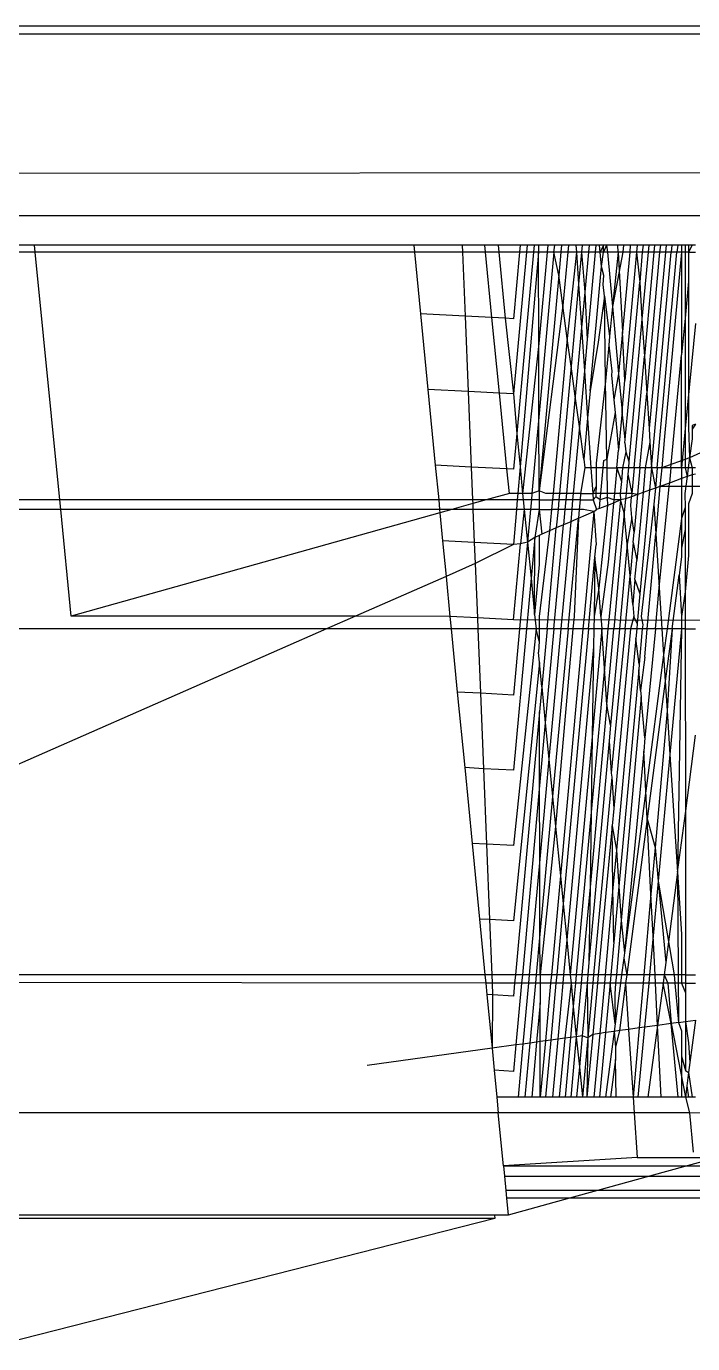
# Model space of a CAD drawing. Extents: x -24961 to 905641, y -154323 to 635957.
# Drawn here: x 437965.69 to 437971.23, y -143409.95 to -143398.98 of the extents above; entities that cross this region are included whole.
import ezdxf

# ---------------------------------------------------------------- set-up
doc = ezdxf.new("R2010")
doc.units = 0
doc.header["$LTSCALE"] = 1000
doc.header["$MEASUREMENT"] = 0

msp = doc.modelspace()

# ---------------------------------------------------------------- linework, layer by layer
for p, q in [((437976.377, -143399.048), (437951.843, -143399.048)), ((437979.532, -143398.983), (437951.942, -143398.983)), ((437976.437, -143400.2), (437950.098, -143400.217)), ((437976.464, -143400.561), (437949.464, -143400.561)), ((437965.758, -143400.804), (437965.393, -143400.804)), ((437965.763, -143400.862), (437965.758, -143400.804)), ((437968.914, -143400.804), (437965.758, -143400.804)), ((437969.316, -143400.804), (437968.914, -143400.804)), ((437968.914, -143400.804), (437968.919, -143400.862)), ((437969.316, -143400.804), (437969.319, -143400.862)), ((437969.503, -143400.804), (437969.316, -143400.804)), ((437969.509, -143400.862), (437969.503, -143400.804)), ((437969.614, -143400.804), (437969.503, -143400.804)), ((437969.614, -143400.804), (437969.62, -143400.862)), ((437969.798, -143400.804), (437969.614, -143400.804)), ((437969.798, -143400.804), (437969.793, -143400.862)), ((437969.856, -143400.804), (437969.798, -143400.804)), ((437969.856, -143400.804), (437969.85, -143400.862)), ((437969.913, -143400.804), (437969.856, -143400.804)), ((437969.913, -143400.804), (437969.908, -143400.862)), ((437969.951, -143400.804), (437969.913, -143400.804)), ((437969.951, -143400.804), (437969.951, -143400.862)), ((437970.027, -143400.804), (437969.951, -143400.804)), ((437970.027, -143400.804), (437970.022, -143400.862)), ((437970.085, -143400.804), (437970.027, -143400.804)), ((437970.079, -143400.862), (437970.085, -143400.804)), ((437970.142, -143400.804), (437970.085, -143400.804)), ((437970.142, -143400.804), (437970.137, -143400.862)), ((437970.199, -143400.804), (437970.142, -143400.804)), ((437970.199, -143400.804), (437970.194, -143400.862)), ((437970.262, -143400.804), (437970.199, -143400.804)), ((437970.262, -143400.804), (437970.266, -143400.862)), ((437970.314, -143400.804), (437970.262, -143400.804)), ((437970.314, -143400.804), (437970.308, -143400.862)), ((437970.371, -143400.804), (437970.314, -143400.804)), ((437970.371, -143400.804), (437970.366, -143400.862)), ((437970.428, -143400.804), (437970.371, -143400.804)), ((437970.428, -143400.804), (437970.423, -143400.862)), ((437970.458, -143400.804), (437970.428, -143400.804)), ((437970.464, -143400.862), (437970.458, -143400.804)), ((437970.491, -143400.804), (437970.458, -143400.804)), ((437970.491, -143400.804), (437970.464, -143400.862)), ((437970.492, -143400.862), (437970.491, -143400.804)), ((437970.517, -143400.804), (437970.491, -143400.804)), ((437970.517, -143400.804), (437970.492, -143400.862)), ((437970.517, -143400.804), (437970.523, -143400.862)), ((437970.611, -143400.804), (437970.517, -143400.804)), ((437970.614, -143400.862), (437970.611, -143400.804)), ((437970.657, -143400.804), (437970.611, -143400.804)), ((437970.657, -143400.804), (437970.652, -143400.862)), ((437970.714, -143400.804), (437970.657, -143400.804)), ((437970.714, -143400.804), (437970.709, -143400.862)), ((437970.772, -143400.804), (437970.714, -143400.804)), ((437970.772, -143400.804), (437970.766, -143400.862)), ((437970.82, -143400.804), (437970.772, -143400.804)), ((437970.82, -143400.804), (437970.814, -143400.862)), ((437970.868, -143400.804), (437970.82, -143400.804)), ((437970.868, -143400.804), (437970.862, -143400.862)), ((437970.916, -143400.804), (437970.868, -143400.804)), ((437970.916, -143400.804), (437970.91, -143400.862)), ((437970.964, -143400.804), (437970.916, -143400.804)), ((437970.964, -143400.804), (437970.958, -143400.862)), ((437971.012, -143400.804), (437970.964, -143400.804)), ((437971.012, -143400.804), (437971.006, -143400.862)), ((437971.06, -143400.804), (437971.012, -143400.804)), ((437971.06, -143400.804), (437971.054, -143400.862)), ((437971.108, -143400.804), (437971.06, -143400.804)), ((437971.108, -143400.804), (437971.102, -143400.862)), ((437971.141, -143400.804), (437971.108, -143400.804)), ((437971.141, -143400.804), (437971.141, -143400.862)), ((437971.17, -143400.804), (437971.141, -143400.804)), ((437971.17, -143400.804), (437971.17, -143400.862)), ((437971.228, -143400.804), (437971.17, -143400.804)), ((437971.228, -143400.804), (437971.199, -143400.862)), ((437971.199, -143400.804), (437971.199, -143400.862)), ((437971.257, -143400.804), (437971.228, -143400.804)), ((437965.763, -143400.862), (437965.397, -143400.862)), ((437965.968, -143402.924), (437965.763, -143400.862)), ((437968.919, -143400.862), (437965.763, -143400.862)), ((437969.319, -143400.862), (437968.919, -143400.862)), ((437968.919, -143400.862), (437968.969, -143401.375)), ((437969.509, -143400.862), (437969.319, -143400.862)), ((437969.319, -143400.862), (437969.34, -143401.395)), ((437969.563, -143401.407), (437969.509, -143400.862)), ((437969.62, -143400.862), (437969.509, -143400.862)), ((437969.62, -143400.862), (437969.674, -143401.413)), ((437969.793, -143400.862), (437969.62, -143400.862)), ((437969.85, -143400.862), (437969.742, -143402.043)), ((437969.793, -143400.862), (437969.742, -143401.417)), ((437969.908, -143400.862), (437969.769, -143402.373)), ((437969.85, -143400.862), (437969.793, -143400.862)), ((437969.951, -143400.862), (437969.797, -143402.648)), ((437969.908, -143400.862), (437969.85, -143400.862)), ((437969.951, -143400.862), (437969.908, -143400.862)), ((437969.953, -143401.622), (437969.951, -143400.862)), ((437970.022, -143400.862), (437969.951, -143400.862)), ((437970.022, -143400.862), (437969.953, -143401.622)), ((437970.079, -143400.862), (437969.954, -143402.235)), ((437970.079, -143400.862), (437970.022, -143400.862)), ((437970.119, -143401.055), (437970.079, -143400.862)), ((437970.137, -143400.862), (437970.079, -143400.862)), ((437970.137, -143400.862), (437970.119, -143401.055)), ((437970.194, -143400.862), (437970.137, -143400.862)), ((437970.194, -143400.862), (437970.153, -143401.307)), ((437970.266, -143400.862), (437970.19, -143401.581)), ((437970.266, -143400.862), (437970.194, -143400.862)), ((437970.266, -143400.862), (437970.284, -143401.128)), ((437970.308, -143400.862), (437970.266, -143400.862)), ((437970.308, -143400.862), (437970.284, -143401.128)), ((437970.308, -143400.862), (437970.335, -143401.197)), ((437970.366, -143400.862), (437970.308, -143400.862)), ((437970.366, -143400.862), (437970.335, -143401.197)), ((437970.423, -143400.862), (437970.356, -143401.59)), ((437970.423, -143400.862), (437970.366, -143400.862)), ((437970.464, -143400.862), (437970.423, -143400.862)), ((437970.475, -143400.982), (437970.464, -143400.862)), ((437970.492, -143400.862), (437970.464, -143400.862)), ((437970.475, -143400.982), (437970.492, -143400.862)), ((437970.523, -143400.862), (437970.492, -143400.862)), ((437970.523, -143400.862), (437970.565, -143401.316)), ((437970.614, -143400.862), (437970.523, -143400.862)), ((437970.652, -143400.862), (437970.565, -143401.316)), ((437970.614, -143400.862), (437970.565, -143401.316)), ((437970.652, -143400.862), (437970.614, -143400.862)), ((437970.614, -143400.862), (437970.648, -143401.527)), ((437970.709, -143400.862), (437970.648, -143401.527)), ((437970.709, -143400.862), (437970.652, -143400.862)), ((437970.766, -143400.862), (437970.669, -143401.93)), ((437970.766, -143400.862), (437970.709, -143400.862)), ((437970.766, -143400.862), (437970.792, -143401.112)), ((437970.814, -143400.862), (437970.766, -143400.862)), ((437970.814, -143400.862), (437970.792, -143401.112)), ((437970.862, -143400.862), (437970.811, -143401.42)), ((437970.862, -143400.862), (437970.814, -143400.862)), ((437970.91, -143400.862), (437970.831, -143401.728)), ((437970.958, -143400.862), (437970.851, -143402.036)), ((437970.91, -143400.862), (437970.862, -143400.862)), ((437971.006, -143400.862), (437970.87, -143402.33)), ((437970.89, -143402.658), (437971.054, -143400.862)), ((437970.958, -143400.862), (437970.91, -143400.862)), ((437970.938, -143402.658), (437971.102, -143400.862)), ((437971.006, -143400.862), (437970.958, -143400.862)), ((437971.141, -143400.862), (437970.998, -143402.397)), ((437971.054, -143400.862), (437971.006, -143400.862)), ((437971.102, -143400.862), (437971.054, -143400.862)), ((437971.141, -143400.862), (437971.102, -143400.862)), ((437971.141, -143400.862), (437971.141, -143401.718)), ((437971.17, -143400.862), (437971.141, -143400.862)), ((437971.17, -143400.862), (437971.17, -143401.411)), ((437971.199, -143400.862), (437971.17, -143400.862)), ((437971.199, -143400.862), (437971.199, -143401.108)), ((437971.199, -143400.862), (437971.257, -143400.862)), ((437970.379, -143402.017), (437970.475, -143400.982)), ((437970.495, -143401.057), (437970.475, -143400.982)), ((437970.119, -143401.055), (437969.955, -143402.848)), ((437970.153, -143401.307), (437970.119, -143401.055)), ((437970.284, -143401.128), (437970.222, -143401.811)), ((437970.284, -143401.128), (437970.308, -143401.49)), ((437970.489, -143401.131), (437970.495, -143401.057)), ((437970.498, -143401.229), (437970.489, -143401.131)), ((437970.672, -143402.423), (437970.792, -143401.112)), ((437970.792, -143401.112), (437970.811, -143401.42)), ((437971.199, -143401.108), (437971.17, -143401.411)), ((437971.199, -143401.108), (437971.199, -143402.318)), ((437970.335, -143401.197), (437970.308, -143401.49)), ((437970.335, -143401.197), (437970.356, -143401.59)), ((437970.498, -143401.229), (437970.446, -143401.611)), ((437970.498, -143401.229), (437970.542, -143401.565)), ((437970.508, -143401.937), (437970.498, -143401.229)), ((437970.153, -143401.307), (437969.955, -143402.848)), ((437970.19, -143401.581), (437970.153, -143401.307)), ((437970.565, -143401.316), (437970.542, -143401.565)), ((437970.565, -143401.316), (437970.616, -143401.876)), ((437969.34, -143401.395), (437968.969, -143401.375)), ((437968.969, -143401.375), (437969.031, -143402.005)), ((437969.563, -143401.407), (437969.34, -143401.395)), ((437969.34, -143401.395), (437969.366, -143402.023)), ((437969.674, -143401.413), (437969.563, -143401.407)), ((437969.625, -143402.037), (437969.563, -143401.407)), ((437969.674, -143401.413), (437969.742, -143402.043)), ((437969.742, -143401.417), (437969.674, -143401.413)), ((437970.811, -143401.42), (437970.703, -143402.604)), ((437970.811, -143401.42), (437970.831, -143401.728)), ((437971.17, -143401.411), (437971.141, -143401.718)), ((437971.17, -143401.411), (437971.17, -143402.329)), ((437971.257, -143401.457), (437971.17, -143402.329)), ((437970.308, -143401.49), (437970.256, -143402.062)), ((437970.308, -143401.49), (437970.332, -143401.851)), ((437970.542, -143401.565), (437970.535, -143401.638)), ((437970.648, -143401.527), (437970.616, -143401.876)), ((437970.669, -143401.93), (437970.648, -143401.527)), ((437969.953, -143401.622), (437969.818, -143402.87)), ((437969.954, -143402.235), (437969.953, -143401.622)), ((437970.19, -143401.581), (437970.071, -143402.87)), ((437970.222, -143401.811), (437970.19, -143401.581)), ((437970.356, -143401.59), (437970.332, -143401.851)), ((437970.446, -143401.611), (437970.379, -143402.017)), ((437970.535, -143401.638), (437970.508, -143401.937)), ((437970.535, -143401.638), (437970.561, -143401.853)), ((437970.746, -143402.658), (437970.831, -143401.728)), ((437970.831, -143401.728), (437970.851, -143402.036)), ((437971.051, -143402.658), (437971.141, -143401.718)), ((437971.141, -143402.658), (437971.141, -143401.718)), ((437970.222, -143401.811), (437970.125, -143402.87)), ((437970.256, -143402.062), (437970.222, -143401.811)), ((437970.332, -143401.851), (437970.29, -143402.314)), ((437970.332, -143401.851), (437970.359, -143402.243)), ((437970.561, -143401.853), (437970.558, -143401.886)), ((437970.558, -143401.886), (437970.577, -143402.093)), ((437970.616, -143401.876), (437970.577, -143402.093)), ((437970.616, -143401.876), (437970.645, -143402.188)), ((437969.366, -143402.023), (437969.031, -143402.005)), ((437969.031, -143402.005), (437969.092, -143402.635)), ((437970.508, -143401.937), (437970.431, -143402.62)), ((437970.518, -143402.586), (437970.508, -143401.937)), ((437970.645, -143402.188), (437970.669, -143401.93)), ((437969.625, -143402.037), (437969.366, -143402.023)), ((437969.366, -143402.023), (437969.391, -143402.651)), ((437969.742, -143402.043), (437969.625, -143402.037)), ((437969.688, -143402.666), (437969.625, -143402.037)), ((437969.742, -143402.043), (437969.769, -143402.373)), ((437970.256, -143402.062), (437970.182, -143402.87)), ((437970.29, -143402.314), (437970.256, -143402.062)), ((437970.379, -143402.017), (437970.359, -143402.243)), ((437970.577, -143402.093), (437970.587, -143402.198)), ((437970.794, -143402.658), (437970.851, -143402.036)), ((437970.851, -143402.036), (437970.87, -143402.33)), ((437970.587, -143402.198), (437970.518, -143402.586)), ((437970.587, -143402.198), (437970.616, -143402.51)), ((437970.645, -143402.188), (437970.616, -143402.51)), ((437970.672, -143402.423), (437970.645, -143402.188)), ((437972.058, -143402.186), (437971.207, -143402.574)), ((437969.954, -143402.235), (437969.896, -143402.87)), ((437969.955, -143402.848), (437969.954, -143402.235)), ((437970.29, -143402.314), (437970.239, -143402.87)), ((437970.327, -143402.585), (437970.29, -143402.314)), ((437970.359, -143402.243), (437970.327, -143402.585)), ((437970.359, -143402.243), (437970.386, -143402.658)), ((437970.87, -143402.33), (437970.877, -143402.445)), ((437971.17, -143402.329), (437971.141, -143402.658)), ((437971.17, -143402.329), (437971.17, -143402.658)), ((437971.199, -143402.318), (437971.207, -143402.574)), ((437971.257, -143402.295), (437971.228, -143402.337)), ((437971.257, -143402.295), (437971.228, -143402.306)), ((437971.228, -143402.306), (437971.228, -143402.337)), ((437971.228, -143402.337), (437971.228, -143402.415)), ((437969.769, -143402.373), (437969.742, -143402.669)), ((437969.769, -143402.373), (437969.797, -143402.648)), ((437970.669, -143402.449), (437970.672, -143402.423)), ((437970.669, -143402.449), (437970.676, -143402.524)), ((437970.877, -143402.445), (437970.839, -143402.658)), ((437970.877, -143402.445), (437970.89, -143402.658)), ((437970.998, -143402.397), (437970.975, -143402.658)), ((437971.228, -143402.415), (437971.207, -143402.574)), ((437970.602, -143402.658), (437970.616, -143402.51)), ((437970.676, -143402.524), (437970.65, -143402.658)), ((437970.676, -143402.524), (437970.703, -143402.604)), ((437969.391, -143402.651), (437969.092, -143402.635)), ((437969.092, -143402.635), (437969.12, -143402.924)), ((437969.688, -143402.666), (437969.391, -143402.651)), ((437969.391, -143402.651), (437969.402, -143402.924)), ((437969.742, -143402.669), (437969.688, -143402.666)), ((437969.708, -143402.87), (437969.688, -143402.666)), ((437969.797, -143402.648), (437969.778, -143402.87)), ((437969.797, -143402.648), (437969.818, -143402.87)), ((437970.337, -143402.658), (437970.301, -143402.87)), ((437970.327, -143402.585), (437970.337, -143402.658)), ((437970.386, -143402.658), (437970.337, -143402.658)), ((437970.431, -143402.658), (437970.386, -143402.658)), ((437970.386, -143402.658), (437970.401, -143402.87)), ((437970.431, -143402.658), (437970.429, -143402.809)), ((437970.431, -143402.62), (437970.431, -143402.658)), ((437970.488, -143402.658), (437970.431, -143402.658)), ((437970.468, -143402.87), (437970.488, -143402.658)), ((437970.488, -143402.658), (437970.493, -143402.596)), ((437970.519, -143402.658), (437970.488, -143402.658)), ((437970.493, -143402.596), (437970.518, -143402.586)), ((437970.518, -143402.586), (437970.519, -143402.658)), ((437970.519, -143402.658), (437970.522, -143402.87)), ((437970.519, -143402.658), (437970.602, -143402.658)), ((437970.602, -143402.658), (437970.583, -143402.87)), ((437970.65, -143402.658), (437970.602, -143402.658)), ((437970.602, -143402.658), (437970.64, -143402.772)), ((437970.65, -143402.658), (437970.64, -143402.772)), ((437970.698, -143402.658), (437970.65, -143402.658)), ((437970.698, -143402.658), (437970.693, -143402.71)), ((437970.703, -143402.604), (437970.698, -143402.658)), ((437970.746, -143402.658), (437970.698, -143402.658)), ((437970.746, -143402.658), (437970.727, -143402.87)), ((437970.794, -143402.658), (437970.746, -143402.658)), ((437970.794, -143402.658), (437970.774, -143402.88)), ((437970.839, -143402.658), (437970.794, -143402.658)), ((437970.839, -143402.658), (437970.82, -143402.863)), ((437970.89, -143402.658), (437970.839, -143402.658)), ((437970.89, -143402.658), (437970.873, -143402.844)), ((437970.89, -143402.658), (437970.923, -143402.826)), ((437970.938, -143402.658), (437970.89, -143402.658)), ((437970.938, -143402.658), (437970.923, -143402.826)), ((437970.975, -143402.658), (437970.938, -143402.658)), ((437970.975, -143402.658), (437970.961, -143402.812)), ((437971.207, -143402.574), (437970.975, -143402.658)), ((437971.051, -143402.658), (437970.975, -143402.658)), ((437971.051, -143402.658), (437971.039, -143402.784)), ((437971.141, -143402.658), (437971.051, -143402.658)), ((437971.141, -143402.658), (437971.141, -143402.747)), ((437971.17, -143402.658), (437971.141, -143402.658)), ((437971.17, -143402.658), (437971.187, -143402.73)), ((437971.196, -143402.658), (437971.17, -143402.658)), ((437971.196, -143402.658), (437971.187, -143402.73)), ((437971.207, -143402.574), (437971.196, -143402.658)), ((437971.228, -143402.658), (437971.196, -143402.658)), ((437971.207, -143402.574), (437971.228, -143402.658)), ((437971.228, -143402.658), (437971.228, -143402.715)), ((437971.257, -143402.658), (437971.228, -143402.658)), ((437970.64, -143402.772), (437970.631, -143402.87)), ((437970.693, -143402.71), (437970.679, -143402.87)), ((437970.693, -143402.71), (437970.727, -143402.87)), ((437971.141, -143402.747), (437971.039, -143402.784)), ((437971.187, -143402.73), (437971.141, -143402.747)), ((437971.141, -143402.747), (437971.141, -143403.079)), ((437971.187, -143402.73), (437971.168, -143402.87)), ((437971.228, -143402.715), (437971.187, -143402.73)), ((437971.257, -143402.71), (437971.228, -143402.715)), ((437971.228, -143402.715), (437971.228, -143402.87)), ((437969.708, -143402.87), (437969.516, -143402.924)), ((437969.778, -143402.87), (437969.708, -143402.87)), ((437969.778, -143402.87), (437969.773, -143402.924)), ((437969.818, -143402.87), (437969.778, -143402.87)), ((437969.896, -143402.87), (437969.818, -143402.87)), ((437969.818, -143402.87), (437969.824, -143402.924)), ((437969.896, -143402.87), (437969.891, -143402.924)), ((437969.955, -143402.848), (437969.896, -143402.87)), ((437969.955, -143402.848), (437969.955, -143402.924)), ((437970.01, -143402.87), (437969.955, -143402.848)), ((437970.071, -143402.87), (437970.01, -143402.87)), ((437970.071, -143402.87), (437970.066, -143402.924)), ((437970.125, -143402.87), (437970.071, -143402.87)), ((437970.125, -143402.87), (437970.12, -143402.924)), ((437970.182, -143402.87), (437970.125, -143402.87)), ((437970.182, -143402.87), (437970.177, -143402.924)), ((437970.239, -143402.87), (437970.182, -143402.87)), ((437970.239, -143402.87), (437970.234, -143402.924)), ((437970.301, -143402.87), (437970.239, -143402.87)), ((437970.301, -143402.87), (437970.296, -143402.924)), ((437970.301, -143402.87), (437970.401, -143402.87)), ((437970.429, -143402.809), (437970.401, -143402.87)), ((437970.401, -143402.87), (437970.404, -143402.924)), ((437970.428, -143402.87), (437970.401, -143402.87)), ((437970.428, -143402.87), (437970.427, -143402.9)), ((437970.429, -143402.809), (437970.428, -143402.87)), ((437970.468, -143402.87), (437970.428, -143402.87)), ((437970.463, -143402.924), (437970.468, -143402.87)), ((437970.522, -143402.87), (437970.468, -143402.87)), ((437970.522, -143402.87), (437970.522, -143402.904)), ((437970.583, -143402.87), (437970.522, -143402.87)), ((437970.583, -143402.87), (437970.578, -143402.924)), ((437970.631, -143402.87), (437970.583, -143402.87)), ((437970.631, -143402.87), (437970.633, -143402.924)), ((437970.679, -143402.87), (437970.631, -143402.87)), ((437970.679, -143402.87), (437970.675, -143402.916)), ((437970.727, -143402.87), (437970.679, -143402.87)), ((437970.727, -143402.87), (437970.724, -143402.898)), ((437970.774, -143402.88), (437970.724, -143402.898)), ((437970.774, -143402.88), (437970.727, -143402.87)), ((437970.774, -143402.88), (437970.745, -143403.193)), ((437970.82, -143402.863), (437970.768, -143403.43)), ((437970.82, -143402.863), (437970.774, -143402.88)), ((437970.873, -143402.844), (437970.794, -143403.707)), ((437970.873, -143402.844), (437970.82, -143402.863)), ((437970.923, -143402.826), (437970.873, -143402.844)), ((437970.923, -143402.826), (437970.91, -143402.96)), ((437970.961, -143402.812), (437970.923, -143402.826)), ((437970.961, -143402.812), (437970.926, -143403.204)), ((437970.955, -143403.657), (437971.039, -143402.784)), ((437971.039, -143402.784), (437970.961, -143402.812)), ((437974.087, -143402.823), (437970.961, -143402.812)), ((437971.168, -143402.87), (437971.171, -143402.987)), ((437971.228, -143402.87), (437971.199, -143402.956)), ((437965.968, -143402.924), (437965.545, -143402.924)), ((437965.976, -143403.004), (437965.968, -143402.924)), ((437969.12, -143402.924), (437965.968, -143402.924)), ((437969.402, -143402.924), (437969.12, -143402.924)), ((437969.12, -143402.924), (437969.128, -143403.004)), ((437969.403, -143402.955), (437969.23, -143403.004)), ((437969.516, -143402.924), (437969.402, -143402.924)), ((437969.402, -143402.924), (437969.403, -143402.955)), ((437969.516, -143402.924), (437969.403, -143402.955)), ((437969.403, -143402.955), (437969.405, -143403.004)), ((437969.773, -143402.924), (437969.516, -143402.924)), ((437969.773, -143402.924), (437969.767, -143403.004)), ((437969.824, -143402.924), (437969.773, -143402.924)), ((437969.891, -143402.924), (437969.824, -143402.924)), ((437969.824, -143402.924), (437969.832, -143403.004)), ((437969.891, -143402.924), (437969.883, -143403.004)), ((437969.955, -143402.924), (437969.891, -143402.924)), ((437969.955, -143402.924), (437969.955, -143403.004)), ((437969.955, -143402.924), (437970.066, -143402.924)), ((437970.066, -143402.924), (437970.059, -143403.004)), ((437970.12, -143402.924), (437970.066, -143402.924)), ((437970.12, -143402.924), (437970.113, -143403.004)), ((437970.177, -143402.924), (437970.12, -143402.924)), ((437970.177, -143402.924), (437970.17, -143403.004)), ((437970.234, -143402.924), (437970.177, -143402.924)), ((437970.234, -143402.924), (437970.227, -143403.004)), ((437970.296, -143402.924), (437970.234, -143402.924)), ((437970.296, -143402.924), (437970.288, -143403.004)), ((437970.296, -143402.924), (437970.404, -143402.924)), ((437970.427, -143402.9), (437970.404, -143402.924)), ((437970.404, -143402.924), (437970.433, -143403.004)), ((437970.463, -143402.924), (437970.427, -143402.9)), ((437970.457, -143402.995), (437970.433, -143403.004)), ((437970.523, -143402.971), (437970.453, -143403.66)), ((437970.457, -143402.995), (437970.463, -143402.924)), ((437970.523, -143402.971), (437970.457, -143402.995)), ((437970.522, -143402.904), (437970.463, -143402.924)), ((437970.522, -143402.904), (437970.523, -143402.971)), ((437970.578, -143402.924), (437970.522, -143402.904)), ((437970.575, -143402.952), (437970.523, -143402.971)), ((437970.575, -143402.952), (437970.53, -143403.444)), ((437970.633, -143402.924), (437970.537, -143403.894)), ((437970.633, -143402.924), (437970.575, -143402.952)), ((437970.578, -143402.924), (437970.575, -143402.952)), ((437970.633, -143402.924), (437970.578, -143402.924)), ((437970.675, -143402.916), (437970.633, -143402.924)), ((437970.664, -143403.033), (437970.633, -143402.924)), ((437970.675, -143402.916), (437970.664, -143403.033)), ((437970.724, -143402.898), (437970.675, -143402.916)), ((437970.718, -143402.971), (437970.724, -143402.898)), ((437970.727, -143403.071), (437970.718, -143402.971)), ((437970.91, -143402.96), (437970.803, -143403.894)), ((437970.91, -143402.96), (437970.926, -143403.204)), ((437971.171, -143402.987), (437971.141, -143403.079)), ((437971.171, -143402.987), (437971.171, -143403.171)), ((437971.199, -143402.956), (437971.199, -143403.388)), ((437965.976, -143403.004), (437965.551, -143403.004)), ((437966.064, -143403.892), (437965.976, -143403.004)), ((437969.128, -143403.004), (437965.976, -143403.004)), ((437969.13, -143403.032), (437966.064, -143403.892)), ((437969.23, -143403.004), (437969.128, -143403.004)), ((437969.128, -143403.004), (437969.13, -143403.032)), ((437969.23, -143403.004), (437969.13, -143403.032)), ((437969.13, -143403.032), (437969.153, -143403.264)), ((437969.405, -143403.004), (437969.23, -143403.004)), ((437969.767, -143403.004), (437969.405, -143403.004)), ((437969.405, -143403.004), (437969.416, -143403.278)), ((437969.767, -143403.004), (437969.742, -143403.296)), ((437969.832, -143403.004), (437969.767, -143403.004)), ((437969.832, -143403.004), (437969.8, -143403.289)), ((437969.883, -143403.004), (437969.832, -143403.004)), ((437969.832, -143403.004), (437969.859, -143403.276)), ((437969.883, -143403.004), (437969.859, -143403.276)), ((437969.955, -143403.004), (437969.883, -143403.004)), ((437969.955, -143403.004), (437969.919, -143403.237)), ((437969.955, -143403.004), (437969.979, -143403.211)), ((437969.955, -143403.004), (437970.059, -143403.004)), ((437970.059, -143403.004), (437970.042, -143403.183)), ((437970.113, -143403.004), (437970.059, -143403.004)), ((437970.113, -143403.004), (437970.098, -143403.158)), ((437970.17, -143403.004), (437970.113, -143403.004)), ((437970.218, -143403.106), (437970.136, -143403.999)), ((437970.17, -143403.004), (437970.158, -143403.132)), ((437970.218, -143403.106), (437970.158, -143403.132)), ((437970.227, -143403.004), (437970.17, -143403.004)), ((437970.197, -143403.999), (437970.282, -143403.078)), ((437970.227, -143403.004), (437970.218, -143403.106)), ((437970.282, -143403.078), (437970.218, -143403.106)), ((437970.288, -143403.004), (437970.227, -143403.004)), ((437970.282, -143403.078), (437970.246, -143403.894)), ((437970.288, -143403.004), (437970.282, -143403.078)), ((437970.282, -143403.078), (437970.411, -143403.021)), ((437970.324, -143403.004), (437970.288, -143403.004)), ((437970.411, -143403.021), (437970.324, -143403.004)), ((437970.411, -143403.021), (437970.33, -143403.894)), ((437970.411, -143403.021), (437970.433, -143403.004)), ((437970.411, -143403.021), (437970.429, -143403.298)), ((437970.664, -143403.033), (437970.576, -143403.999)), ((437970.688, -143403.294), (437970.664, -143403.033)), ((437970.727, -143403.071), (437970.688, -143403.294)), ((437970.745, -143403.193), (437970.727, -143403.071)), ((437971.141, -143403.079), (437971.02, -143403.999)), ((437971.141, -143403.079), (437971.141, -143403.326)), ((437969.979, -143403.211), (437969.956, -143403.221)), ((437970.042, -143403.183), (437969.957, -143403.894)), ((437970.042, -143403.183), (437969.979, -143403.211)), ((437970.022, -143403.999), (437970.098, -143403.158)), ((437970.098, -143403.158), (437970.042, -143403.183)), ((437970.079, -143403.999), (437970.158, -143403.132)), ((437970.158, -143403.132), (437970.098, -143403.158)), ((437970.737, -143403.279), (437970.745, -143403.193)), ((437970.855, -143403.999), (437970.926, -143403.204)), ((437970.926, -143403.204), (437970.955, -143403.657)), ((437971.171, -143403.171), (437971.141, -143403.326)), ((437971.171, -143403.171), (437971.171, -143403.689)), ((437969.416, -143403.278), (437969.153, -143403.264)), ((437969.153, -143403.264), (437969.182, -143403.561)), ((437969.742, -143403.296), (437969.416, -143403.278)), ((437969.416, -143403.278), (437969.424, -143403.455)), ((437969.742, -143403.296), (437969.424, -143403.455)), ((437969.8, -143403.289), (437969.742, -143403.296)), ((437969.742, -143403.922), (437969.8, -143403.289)), ((437969.859, -143403.276), (437969.793, -143403.999)), ((437969.859, -143403.276), (437969.8, -143403.289)), ((437969.919, -143403.237), (437969.859, -143403.276)), ((437969.859, -143403.276), (437969.888, -143403.577)), ((437969.919, -143403.237), (437969.888, -143403.577)), ((437969.918, -143403.878), (437969.919, -143403.237)), ((437969.956, -143403.221), (437969.919, -143403.237)), ((437969.956, -143403.221), (437969.956, -143403.462)), ((437970.42, -143403.4), (437970.429, -143403.298)), ((437970.688, -143403.294), (437970.624, -143403.999)), ((437970.712, -143403.556), (437970.688, -143403.294)), ((437970.737, -143403.279), (437970.712, -143403.556)), ((437970.737, -143403.279), (437970.768, -143403.43)), ((437971.141, -143403.326), (437971.141, -143403.399)), ((437970.365, -143403.999), (437970.42, -143403.4)), ((437970.42, -143403.4), (437970.413, -143403.894)), ((437970.453, -143403.66), (437970.42, -143403.4)), ((437970.753, -143403.588), (437970.768, -143403.43)), ((437971.141, -143403.399), (437971.121, -143403.55)), ((437971.199, -143403.388), (437971.171, -143403.689)), ((437969.424, -143403.455), (437969.182, -143403.561)), ((437969.424, -143403.455), (437969.442, -143403.906)), ((437969.956, -143403.462), (437969.918, -143403.878)), ((437970.53, -143403.444), (437970.469, -143403.894)), ((437969.182, -143403.561), (437968.429, -143403.892)), ((437969.182, -143403.561), (437969.214, -143403.894)), ((437969.888, -143403.577), (437969.85, -143403.999)), ((437969.888, -143403.577), (437969.918, -143403.878)), ((437970.672, -143403.999), (437970.712, -143403.556)), ((437970.734, -143403.794), (437970.712, -143403.556)), ((437970.753, -143403.588), (437970.734, -143403.794)), ((437970.753, -143403.588), (437970.794, -143403.707)), ((437971.062, -143403.999), (437971.121, -143403.55)), ((437971.121, -143403.55), (437971.141, -143403.894)), ((437970.453, -143403.66), (437970.413, -143403.894)), ((437970.469, -143403.894), (437970.453, -143403.66)), ((437970.794, -143403.707), (437970.772, -143403.953)), ((437970.923, -143403.999), (437970.955, -143403.657)), ((437970.955, -143403.657), (437970.977, -143403.999)), ((437971.171, -143403.689), (437971.141, -143403.894)), ((437971.171, -143403.689), (437971.171, -143403.999)), ((437970.734, -143403.794), (437970.743, -143403.894)), ((437968.429, -143403.892), (437966.064, -143403.892)), ((437968.429, -143403.892), (437968.186, -143403.999)), ((437969.214, -143403.894), (437968.429, -143403.892)), ((437969.442, -143403.906), (437969.214, -143403.894)), ((437969.214, -143403.894), (437969.224, -143403.999)), ((437969.742, -143403.922), (437969.442, -143403.906)), ((437969.442, -143403.906), (437969.446, -143403.999)), ((437971.682, -143403.928), (437969.742, -143403.922)), ((437969.918, -143403.878), (437969.93, -143403.999)), ((437969.957, -143403.894), (437969.957, -143403.999)), ((437970.246, -143403.894), (437970.237, -143403.999)), ((437970.33, -143403.894), (437970.32, -143403.999)), ((437970.413, -143403.894), (437970.411, -143403.999)), ((437970.469, -143403.894), (437970.476, -143403.999)), ((437970.537, -143403.894), (437970.528, -143403.999)), ((437970.743, -143403.894), (437970.715, -143403.999)), ((437970.772, -143403.953), (437970.743, -143403.894)), ((437970.772, -143403.953), (437970.767, -143403.999)), ((437970.803, -143403.894), (437970.819, -143403.964)), ((437970.819, -143403.964), (437970.812, -143403.999)), ((437971.141, -143403.894), (437971.141, -143403.999)), ((437968.186, -143403.999), (437961.638, -143406.877)), ((437968.186, -143403.999), (437965.622, -143403.999)), ((437969.224, -143403.999), (437968.186, -143403.999)), ((437969.446, -143403.999), (437969.224, -143403.999)), ((437969.224, -143403.999), (437969.275, -143404.524)), ((437969.793, -143403.999), (437969.446, -143403.999)), ((437969.446, -143403.999), (437969.467, -143404.534)), ((437969.93, -143403.999), (437969.742, -143405.801)), ((437969.793, -143403.999), (437969.742, -143404.549)), ((437969.85, -143403.999), (437969.742, -143405.175)), ((437969.85, -143403.999), (437969.793, -143403.999)), ((437969.93, -143403.999), (437969.85, -143403.999)), ((437969.957, -143404.101), (437969.93, -143403.999)), ((437969.957, -143403.999), (437969.93, -143403.999)), ((437969.957, -143403.999), (437969.957, -143404.101)), ((437970.022, -143403.999), (437969.957, -143403.999)), ((437970.022, -143403.999), (437969.978, -143404.48)), ((437970.079, -143403.999), (437970.007, -143404.781)), ((437970.079, -143403.999), (437970.022, -143403.999)), ((437970.136, -143403.999), (437970.037, -143405.082)), ((437970.197, -143403.999), (437970.068, -143405.394)), ((437970.136, -143403.999), (437970.079, -143403.999)), ((437970.237, -143403.999), (437970.092, -143405.642)), ((437970.32, -143403.999), (437970.133, -143406.052)), ((437970.197, -143403.999), (437970.136, -143403.999)), ((437970.365, -143403.999), (437970.156, -143406.286)), ((437970.237, -143403.999), (437970.197, -143403.999)), ((437970.32, -143403.999), (437970.237, -143403.999)), ((437970.365, -143403.999), (437970.32, -143403.999)), ((437970.411, -143403.999), (437970.365, -143403.999)), ((437970.476, -143403.999), (437970.398, -143404.896)), ((437970.411, -143403.999), (437970.409, -143404.148)), ((437970.476, -143403.999), (437970.411, -143403.999)), ((437970.498, -143404.324), (437970.476, -143403.999)), ((437970.528, -143403.999), (437970.476, -143403.999)), ((437970.528, -143403.999), (437970.498, -143404.324)), ((437970.518, -143404.627), (437970.576, -143403.999)), ((437970.576, -143403.999), (437970.528, -143403.999)), ((437970.624, -143403.999), (437970.55, -143404.799)), ((437970.672, -143403.999), (437970.556, -143405.199)), ((437970.715, -143403.999), (437970.576, -143405.494)), ((437970.624, -143403.999), (437970.576, -143403.999)), ((437970.76, -143404.079), (437970.599, -143405.84)), ((437970.672, -143403.999), (437970.624, -143403.999)), ((437970.715, -143403.999), (437970.672, -143403.999)), ((437970.767, -143403.999), (437970.715, -143403.999)), ((437970.767, -143403.999), (437970.76, -143404.079)), ((437970.789, -143404.291), (437970.76, -143404.079)), ((437970.812, -143403.999), (437970.767, -143403.999)), ((437970.812, -143403.999), (437970.789, -143404.291)), ((437970.855, -143403.999), (437970.812, -143403.999)), ((437970.834, -143404.234), (437970.855, -143403.999)), ((437970.923, -143403.999), (437970.836, -143404.904)), ((437970.923, -143403.999), (437970.855, -143403.999)), ((437970.977, -143403.999), (437970.923, -143403.999)), ((437970.977, -143403.999), (437970.991, -143404.215)), ((437971.02, -143403.999), (437970.977, -143403.999)), ((437971.02, -143403.999), (437970.991, -143404.215)), ((437971.062, -143403.999), (437971.005, -143404.432)), ((437971.062, -143403.999), (437971.02, -143403.999)), ((437971.062, -143403.999), (437971.021, -143404.68)), ((437971.141, -143403.999), (437971.044, -143405.043)), ((437971.141, -143403.999), (437971.062, -143403.999)), ((437971.141, -143403.999), (437971.107, -143406.022)), ((437971.171, -143403.999), (437971.141, -143403.999)), ((437971.171, -143403.999), (437971.172, -143405.534)), ((437971.171, -143403.999), (437971.257, -143403.999)), ((437969.957, -143404.101), (437969.949, -143404.191)), ((437969.958, -143404.279), (437969.949, -143404.191)), ((437970.409, -143404.148), (437970.186, -143406.587)), ((437970.409, -143404.148), (437970.398, -143404.896)), ((437969.958, -143404.279), (437969.742, -143406.428)), ((437969.978, -143404.48), (437969.958, -143404.279)), ((437970.789, -143404.291), (437970.784, -143404.34)), ((437970.834, -143404.234), (437970.8, -143404.51)), ((437970.991, -143404.215), (437970.842, -143405.346)), ((437970.991, -143404.215), (437971.005, -143404.432)), ((437970.498, -143404.324), (437970.388, -143405.523)), ((437970.518, -143404.627), (437970.498, -143404.324)), ((437970.784, -143404.34), (437970.619, -143406.143)), ((437970.8, -143404.51), (437970.784, -143404.34)), ((437969.467, -143404.534), (437969.275, -143404.524)), ((437969.275, -143404.524), (437969.337, -143405.153)), ((437969.742, -143404.549), (437969.467, -143404.534)), ((437969.467, -143404.534), (437969.493, -143405.162)), ((437969.978, -143404.48), (437969.959, -143404.688)), ((437969.978, -143404.48), (437970.007, -143404.781)), ((437970.8, -143404.51), (437970.805, -143404.563)), ((437971.005, -143404.432), (437970.854, -143405.58)), ((437971.005, -143404.432), (437971.021, -143404.68)), ((437970.518, -143404.627), (437970.379, -143406.149)), ((437970.55, -143404.799), (437970.518, -143404.627)), ((437970.805, -143404.563), (437970.638, -143406.425)), ((437970.836, -143404.904), (437970.805, -143404.563)), ((437969.959, -143404.688), (437969.758, -143406.877)), ((437969.96, -143405.302), (437969.959, -143404.688)), ((437971.021, -143404.68), (437970.92, -143405.818)), ((437971.021, -143404.68), (437971.044, -143405.043)), ((437970.007, -143404.781), (437969.96, -143405.302)), ((437970.007, -143404.781), (437970.037, -143405.082)), ((437970.55, -143404.799), (437970.538, -143404.93)), ((437970.398, -143404.896), (437970.214, -143406.877)), ((437970.538, -143404.93), (437970.37, -143406.776)), ((437970.398, -143404.896), (437970.388, -143405.523)), ((437970.538, -143404.93), (437970.556, -143405.199)), ((437970.836, -143404.904), (437970.826, -143405.015)), ((437971.172, -143405.534), (437971.257, -143404.882)), ((437970.037, -143405.082), (437969.961, -143405.915)), ((437970.037, -143405.082), (437970.068, -143405.394)), ((437970.826, -143405.015), (437970.665, -143406.695)), ((437970.842, -143405.346), (437970.826, -143405.015)), ((437971.044, -143405.043), (437970.946, -143406.097)), ((437971.044, -143405.043), (437971.107, -143406.022)), ((437969.493, -143405.162), (437969.337, -143405.153)), ((437969.337, -143405.153), (437969.398, -143405.783)), ((437969.742, -143405.175), (437969.493, -143405.162)), ((437969.493, -143405.162), (437969.518, -143405.789)), ((437969.96, -143405.302), (437969.816, -143406.877)), ((437969.961, -143405.915), (437969.96, -143405.302)), ((437970.559, -143405.233), (437970.408, -143406.877)), ((437970.556, -143405.199), (437970.559, -143405.233)), ((437970.559, -143405.233), (437970.576, -143405.494)), ((437970.068, -143405.394), (437969.962, -143406.54)), ((437970.068, -143405.394), (437970.092, -143405.642)), ((437970.842, -143405.346), (437970.665, -143406.695)), ((437970.854, -143405.58), (437970.842, -143405.346)), ((437970.576, -143405.494), (437970.563, -143405.637)), ((437970.388, -143405.523), (437970.265, -143406.877)), ((437970.388, -143405.523), (437970.379, -143406.149)), ((437970.854, -143405.58), (437970.684, -143406.877)), ((437970.886, -143406.206), (437970.854, -143405.58)), ((437970.854, -143405.58), (437970.92, -143405.818)), ((437971.107, -143406.022), (437971.172, -143405.534)), ((437971.172, -143405.534), (437971.172, -143406.877)), ((437970.092, -143405.642), (437969.963, -143406.877)), ((437970.092, -143405.642), (437970.133, -143406.052)), ((437970.563, -143405.637), (437970.448, -143406.877)), ((437970.563, -143405.637), (437970.599, -143405.84)), ((437970.57, -143406.154), (437970.563, -143405.637)), ((437969.518, -143405.789), (437969.398, -143405.783)), ((437969.398, -143405.783), (437969.459, -143406.413)), ((437969.742, -143405.801), (437969.518, -143405.789)), ((437969.518, -143405.789), (437969.543, -143406.417)), ((437970.599, -143405.84), (437970.57, -143406.154)), ((437970.599, -143405.84), (437970.619, -143406.143)), ((437970.92, -143405.818), (437970.886, -143406.206)), ((437970.92, -143405.818), (437970.946, -143406.097)), ((437969.961, -143405.915), (437969.873, -143406.877)), ((437969.962, -143406.54), (437969.961, -143405.915)), ((437970.133, -143406.052), (437970.058, -143406.877)), ((437970.133, -143406.052), (437970.156, -143406.286)), ((437971.107, -143406.022), (437971.009, -143406.775)), ((437971.107, -143406.022), (437971.115, -143407.274)), ((437971.107, -143406.022), (437971.141, -143406.539)), ((437970.379, -143406.149), (437970.312, -143406.877)), ((437970.379, -143406.149), (437970.37, -143406.776)), ((437970.57, -143406.154), (437970.504, -143406.877)), ((437970.577, -143406.606), (437970.57, -143406.154)), ((437970.619, -143406.143), (437970.577, -143406.606)), ((437970.619, -143406.143), (437970.638, -143406.425)), ((437970.946, -143406.097), (437970.904, -143406.552)), ((437970.946, -143406.097), (437971.009, -143406.775)), ((437970.946, -143406.097), (437971.078, -143406.877)), ((437970.156, -143406.286), (437970.102, -143406.877)), ((437970.156, -143406.286), (437970.186, -143406.587)), ((437970.886, -143406.206), (437970.827, -143406.877)), ((437970.904, -143406.552), (437970.886, -143406.206)), ((437969.543, -143406.417), (437969.459, -143406.413)), ((437969.459, -143406.413), (437969.504, -143406.877)), ((437969.742, -143406.428), (437969.543, -143406.417)), ((437969.543, -143406.417), (437969.562, -143406.877)), ((437970.638, -143406.425), (437970.598, -143406.877)), ((437970.638, -143406.425), (437970.665, -143406.695)), ((437969.962, -143406.54), (437969.931, -143406.877)), ((437969.963, -143406.877), (437969.962, -143406.54)), ((437970.186, -143406.587), (437970.159, -143406.877)), ((437970.186, -143406.587), (437970.214, -143406.877)), ((437970.577, -143406.606), (437970.552, -143406.877)), ((437970.904, -143406.552), (437970.873, -143406.877)), ((437970.92, -143406.877), (437970.904, -143406.552)), ((437971.141, -143406.539), (437971.141, -143406.877)), ((437970.665, -143406.695), (437970.659, -143406.738)), ((437970.37, -143406.776), (437970.36, -143406.877)), ((437970.659, -143406.738), (437970.641, -143406.877)), ((437970.659, -143406.738), (437970.684, -143406.877)), ((437971.009, -143406.775), (437970.995, -143406.877)), ((437969.511, -143406.948), (437961.513, -143406.932)), ((437969.504, -143406.877), (437961.638, -143406.877)), ((437969.562, -143406.877), (437969.504, -143406.877)), ((437969.504, -143406.877), (437969.511, -143406.948)), ((437969.758, -143406.877), (437969.562, -143406.877)), ((437969.562, -143406.877), (437969.565, -143406.948)), ((437969.758, -143406.877), (437969.752, -143406.948)), ((437969.816, -143406.877), (437969.758, -143406.877)), ((437969.816, -143406.877), (437969.809, -143406.948)), ((437969.873, -143406.877), (437969.816, -143406.877)), ((437969.873, -143406.877), (437969.866, -143406.948)), ((437969.931, -143406.877), (437969.873, -143406.877)), ((437969.931, -143406.877), (437969.924, -143406.948)), ((437969.963, -143406.877), (437969.931, -143406.877)), ((437969.963, -143406.877), (437969.963, -143406.948)), ((437970.058, -143406.877), (437969.963, -143406.877)), ((437970.058, -143406.877), (437970.051, -143406.948)), ((437970.102, -143406.877), (437970.058, -143406.877)), ((437970.102, -143406.877), (437970.095, -143406.948)), ((437970.159, -143406.877), (437970.102, -143406.877)), ((437970.159, -143406.877), (437970.153, -143406.948)), ((437970.214, -143406.877), (437970.159, -143406.877)), ((437970.214, -143406.877), (437970.222, -143406.948)), ((437970.265, -143406.877), (437970.214, -143406.877)), ((437970.265, -143406.877), (437970.258, -143406.948)), ((437970.312, -143406.877), (437970.265, -143406.877)), ((437970.312, -143406.877), (437970.306, -143406.948)), ((437970.36, -143406.877), (437970.312, -143406.877)), ((437970.36, -143406.877), (437970.354, -143406.948)), ((437970.408, -143406.877), (437970.36, -143406.877)), ((437970.408, -143406.877), (437970.402, -143406.948)), ((437970.448, -143406.877), (437970.408, -143406.877)), ((437970.448, -143406.877), (437970.441, -143406.948)), ((437970.504, -143406.877), (437970.448, -143406.877)), ((437970.504, -143406.877), (437970.498, -143406.948)), ((437970.552, -143406.877), (437970.504, -143406.877)), ((437970.552, -143406.877), (437970.546, -143406.948)), ((437970.598, -143406.877), (437970.552, -143406.877)), ((437970.598, -143406.877), (437970.592, -143406.948)), ((437970.641, -143406.877), (437970.598, -143406.877)), ((437970.641, -143406.877), (437970.632, -143406.948)), ((437970.684, -143406.877), (437970.641, -143406.877)), ((437970.684, -143406.877), (437970.675, -143406.948)), ((437970.827, -143406.877), (437970.684, -143406.877)), ((437970.827, -143406.877), (437970.821, -143406.948)), ((437970.873, -143406.877), (437970.827, -143406.877)), ((437970.873, -143406.877), (437970.867, -143406.948)), ((437970.92, -143406.877), (437970.873, -143406.877)), ((437970.924, -143406.948), (437970.92, -143406.877)), ((437970.995, -143406.877), (437970.92, -143406.877)), ((437970.995, -143406.877), (437970.986, -143406.948)), ((437970.995, -143406.877), (437971.025, -143406.948)), ((437971.078, -143406.877), (437970.995, -143406.877)), ((437971.078, -143406.877), (437971.085, -143406.948)), ((437971.141, -143406.877), (437971.078, -143406.877)), ((437971.141, -143406.877), (437971.141, -143406.948)), ((437971.172, -143406.877), (437971.141, -143406.877)), ((437971.172, -143406.877), (437971.172, -143406.948)), ((437971.172, -143406.877), (437971.257, -143406.877)), ((437969.565, -143406.948), (437969.511, -143406.948)), ((437969.511, -143406.948), (437969.52, -143407.042)), ((437969.569, -143407.045), (437969.52, -143407.042)), ((437969.52, -143407.042), (437969.564, -143407.489)), ((437969.569, -143407.045), (437969.564, -143407.489)), ((437969.752, -143406.948), (437969.565, -143406.948)), ((437969.565, -143406.948), (437969.569, -143407.045)), ((437969.742, -143407.054), (437969.569, -143407.045)), ((437969.752, -143406.948), (437969.742, -143407.054)), ((437969.809, -143406.948), (437969.752, -143406.948)), ((437969.809, -143406.948), (437969.762, -143407.461)), ((437969.866, -143406.948), (437969.809, -143406.948)), ((437969.866, -143406.948), (437969.82, -143407.453)), ((437969.924, -143406.948), (437969.866, -143406.948)), ((437969.924, -143406.948), (437969.879, -143407.445)), ((437969.963, -143406.948), (437969.924, -143406.948)), ((437969.963, -143406.948), (437969.963, -143407.111)), ((437970.051, -143406.948), (437969.963, -143406.948)), ((437970.051, -143406.948), (437970.008, -143407.427)), ((437970.095, -143406.948), (437970.051, -143406.948)), ((437970.095, -143406.948), (437970.052, -143407.421)), ((437970.153, -143406.948), (437970.095, -143406.948)), ((437970.153, -143406.948), (437970.11, -143407.413)), ((437970.222, -143406.948), (437970.153, -143406.948)), ((437970.222, -143406.948), (437970.168, -143407.405)), ((437970.258, -143406.948), (437970.222, -143406.948)), ((437970.222, -143406.948), (437970.24, -143407.14)), ((437970.258, -143406.948), (437970.24, -143407.14)), ((437970.306, -143406.948), (437970.258, -143406.948)), ((437970.306, -143406.948), (437970.265, -143407.392)), ((437970.354, -143406.948), (437970.306, -143406.948)), ((437970.354, -143406.948), (437970.314, -143407.385)), ((437970.354, -143406.948), (437970.36, -143407.403)), ((437970.402, -143406.948), (437970.354, -143406.948)), ((437970.402, -143406.948), (437970.36, -143407.403)), ((437970.441, -143406.948), (437970.402, -143407.373)), ((437970.441, -143406.948), (437970.402, -143406.948)), ((437970.498, -143406.948), (437970.441, -143406.948)), ((437970.498, -143406.948), (437970.46, -143407.365)), ((437970.546, -143406.948), (437970.498, -143406.948)), ((437970.546, -143406.948), (437970.508, -143407.358)), ((437970.592, -143406.948), (437970.546, -143406.948)), ((437970.587, -143407.286), (437970.546, -143406.948)), ((437970.592, -143406.948), (437970.584, -143407.039)), ((437970.584, -143407.039), (437970.587, -143407.286)), ((437970.632, -143406.948), (437970.587, -143407.286)), ((437970.632, -143406.948), (437970.592, -143406.948)), ((437970.675, -143406.948), (437970.623, -143407.342)), ((437970.675, -143406.948), (437970.632, -143406.948)), ((437970.821, -143406.948), (437970.675, -143406.948)), ((437970.675, -143406.948), (437970.699, -143407.332)), ((437970.821, -143406.948), (437970.788, -143407.319)), ((437970.867, -143406.948), (437970.821, -143406.948)), ((437970.867, -143406.948), (437970.833, -143407.313)), ((437970.924, -143406.948), (437970.867, -143406.948)), ((437970.94, -143407.298), (437970.924, -143406.948)), ((437970.986, -143406.948), (437970.924, -143406.948)), ((437970.986, -143406.948), (437970.94, -143407.298)), ((437971.055, -143407.282), (437970.986, -143406.948)), ((437971.025, -143406.948), (437970.986, -143406.948)), ((437971.025, -143406.948), (437971.055, -143407.282)), ((437971.085, -143406.948), (437971.025, -143406.948)), ((437971.085, -143406.948), (437971.115, -143407.274)), ((437971.141, -143406.948), (437971.085, -143406.948)), ((437971.141, -143406.948), (437971.172, -143407.026)), ((437971.172, -143406.948), (437971.141, -143406.948)), ((437971.172, -143406.948), (437971.172, -143407.026)), ((437971.172, -143406.948), (437971.257, -143406.948)), ((437971.172, -143407.026), (437971.172, -143407.266)), ((437969.963, -143407.111), (437969.935, -143407.437)), ((437969.964, -143407.433), (437969.963, -143407.111)), ((437970.24, -143407.14), (437970.217, -143407.398)), ((437970.24, -143407.14), (437970.265, -143407.392)), ((437971.115, -143407.274), (437971.055, -143407.282)), ((437971.115, -143407.274), (437971.172, -143407.266)), ((437971.115, -143407.274), (437971.141, -143407.343)), ((437971.172, -143407.266), (437971.257, -143407.254)), ((437971.172, -143407.266), (437971.172, -143407.674)), ((437971.172, -143407.266), (437971.199, -143407.444)), ((437971.257, -143407.254), (437971.228, -143407.463)), ((437970.402, -143407.373), (437970.353, -143407.896)), ((437970.402, -143407.373), (437970.36, -143407.403)), ((437970.46, -143407.365), (437970.402, -143407.373)), ((437970.46, -143407.365), (437970.411, -143407.896)), ((437970.508, -143407.358), (437970.459, -143407.896)), ((437970.508, -143407.358), (437970.46, -143407.365)), ((437970.579, -143407.348), (437970.507, -143407.896)), ((437970.579, -143407.348), (437970.508, -143407.358)), ((437970.587, -143407.286), (437970.579, -143407.348)), ((437970.623, -143407.342), (437970.579, -143407.348)), ((437970.579, -143407.348), (437970.59, -143407.479)), ((437970.623, -143407.342), (437970.59, -143407.479)), ((437970.699, -143407.332), (437970.623, -143407.342)), ((437970.788, -143407.319), (437970.699, -143407.332)), ((437970.699, -143407.332), (437970.737, -143407.896)), ((437970.788, -143407.319), (437970.737, -143407.896)), ((437970.833, -143407.313), (437970.778, -143407.896)), ((437970.833, -143407.313), (437970.788, -143407.319)), ((437970.94, -143407.298), (437970.833, -143407.313)), ((437970.94, -143407.298), (437970.861, -143407.896)), ((437971.055, -143407.282), (437970.94, -143407.298)), ((437970.972, -143407.896), (437970.94, -143407.298)), ((437971.112, -143407.896), (437971.055, -143407.282)), ((437971.055, -143407.282), (437971.172, -143407.896)), ((437971.141, -143407.343), (437971.141, -143407.553)), ((437969.564, -143407.489), (437968.525, -143407.632)), ((437969.762, -143407.461), (437969.564, -143407.489)), ((437969.564, -143407.489), (437969.582, -143407.672)), ((437969.762, -143407.461), (437969.742, -143407.681)), ((437969.82, -143407.453), (437969.762, -143407.461)), ((437969.82, -143407.453), (437969.78, -143407.896)), ((437969.879, -143407.445), (437969.82, -143407.453)), ((437969.879, -143407.445), (437969.837, -143407.896)), ((437969.935, -143407.437), (437969.879, -143407.445)), ((437969.935, -143407.437), (437969.894, -143407.896)), ((437969.964, -143407.433), (437969.935, -143407.437)), ((437970.008, -143407.427), (437969.964, -143407.433)), ((437969.965, -143407.896), (437969.964, -143407.433)), ((437970.008, -143407.427), (437969.965, -143407.896)), ((437970.052, -143407.421), (437970.008, -143407.427)), ((437970.052, -143407.421), (437970.009, -143407.896)), ((437970.11, -143407.413), (437970.052, -143407.421)), ((437970.11, -143407.413), (437970.066, -143407.896)), ((437970.168, -143407.405), (437970.11, -143407.413)), ((437970.168, -143407.405), (437970.123, -143407.896)), ((437970.217, -143407.398), (437970.168, -143407.405)), ((437970.217, -143407.398), (437970.171, -143407.896)), ((437970.265, -143407.392), (437970.217, -143407.398)), ((437970.265, -143407.392), (437970.219, -143407.896)), ((437970.314, -143407.385), (437970.265, -143407.392)), ((437970.265, -143407.392), (437970.29, -143407.644)), ((437970.314, -143407.385), (437970.29, -143407.644)), ((437970.36, -143407.403), (437970.314, -143407.385)), ((437970.36, -143407.403), (437970.315, -143407.896)), ((437970.36, -143407.403), (437970.353, -143407.896)), ((437970.59, -143407.479), (437970.592, -143407.581)), ((437971.199, -143407.444), (437971.209, -143407.608)), ((437971.228, -143407.463), (437971.209, -143407.608)), ((437970.592, -143407.581), (437970.55, -143407.896)), ((437970.596, -143407.896), (437970.592, -143407.581)), ((437971.141, -143407.553), (437971.141, -143407.896)), ((437971.141, -143407.553), (437971.172, -143407.674)), ((437969.742, -143407.681), (437969.582, -143407.672)), ((437969.582, -143407.672), (437969.603, -143407.896)), ((437970.29, -143407.644), (437970.267, -143407.896)), ((437970.29, -143407.644), (437970.315, -143407.896)), ((437971.172, -143407.674), (437971.199, -143407.69)), ((437971.199, -143407.69), (437971.184, -143407.802)), ((437971.209, -143407.608), (437971.199, -143407.69)), ((437971.199, -143407.69), (437971.228, -143407.896)), ((437971.184, -143407.802), (437971.172, -143407.896)), ((437971.184, -143407.802), (437971.199, -143407.896)), ((437969.603, -143407.896), (437969.616, -143408.025)), ((437969.78, -143407.896), (437969.603, -143407.896)), ((437969.837, -143407.896), (437969.78, -143407.896)), ((437969.894, -143407.896), (437969.837, -143407.896)), ((437969.965, -143407.896), (437969.894, -143407.896)), ((437970.009, -143407.896), (437969.965, -143407.896)), ((437970.066, -143407.896), (437970.009, -143407.896)), ((437970.123, -143407.896), (437970.066, -143407.896)), ((437970.171, -143407.896), (437970.123, -143407.896)), ((437970.219, -143407.896), (437970.171, -143407.896)), ((437970.267, -143407.896), (437970.219, -143407.896)), ((437970.315, -143407.896), (437970.267, -143407.896)), ((437970.353, -143407.896), (437970.315, -143407.896)), ((437970.411, -143407.896), (437970.353, -143407.896)), ((437970.459, -143407.896), (437970.411, -143407.896)), ((437970.507, -143407.896), (437970.459, -143407.896)), ((437970.55, -143407.896), (437970.507, -143407.896)), ((437970.596, -143407.896), (437970.55, -143407.896)), ((437970.737, -143407.896), (437970.596, -143407.896)), ((437970.778, -143407.896), (437970.737, -143407.896)), ((437970.737, -143407.896), (437970.745, -143408.025)), ((437970.861, -143407.896), (437970.778, -143407.896)), ((437970.972, -143407.896), (437970.861, -143407.896)), ((437971.112, -143407.896), (437970.972, -143407.896)), ((437971.141, -143407.896), (437971.112, -143407.896)), ((437971.172, -143407.896), (437971.141, -143407.896)), ((437971.228, -143407.896), (437971.172, -143407.896)), ((437971.172, -143407.896), (437971.206, -143408.025)), ((437971.257, -143407.896), (437971.228, -143407.896)), ((437969.616, -143408.025), (437958.999, -143408.025)), ((437970.745, -143408.025), (437969.616, -143408.025)), ((437969.659, -143408.467), (437969.616, -143408.025)), ((437971.206, -143408.025), (437970.745, -143408.025)), ((437970.745, -143408.025), (437970.77, -143408.398)), ((437972.697, -143408.051), (437971.206, -143408.025)), ((437971.206, -143408.025), (437971.237, -143408.353)), ((437970.77, -143408.398), (437969.659, -143408.467)), ((437969.659, -143408.467), (437971.188, -143408.467)), ((437969.659, -143408.467), (437969.667, -143408.553)), ((437970.77, -143408.398), (437971.441, -143408.398)), ((437971.188, -143408.467), (437970.875, -143408.553)), ((437971.441, -143408.398), (437971.188, -143408.467)), ((437971.188, -143408.467), (437973.475, -143408.467)), ((437969.667, -143408.553), (437970.875, -143408.553)), ((437969.667, -143408.553), (437969.679, -143408.672)), ((437970.875, -143408.553), (437970.442, -143408.672)), ((437970.875, -143408.553), (437971.86, -143408.553)), ((437970.442, -143408.672), (437969.679, -143408.672)), ((437969.679, -143408.672), (437969.685, -143408.736)), ((437970.442, -143408.672), (437970.209, -143408.736)), ((437983.882, -143408.672), (437970.442, -143408.672)), ((437970.209, -143408.736), (437969.685, -143408.736)), ((437969.685, -143408.736), (437969.699, -143408.877)), ((437970.209, -143408.736), (437969.699, -143408.877)), ((437983.885, -143408.736), (437970.209, -143408.736)), ((437969.584, -143408.877), (437965.408, -143408.877)), ((437969.587, -143408.906), (437965.411, -143408.906)), ((437969.587, -143408.906), (437965.508, -143409.947)), ((437969.584, -143408.877), (437969.587, -143408.906)), ((437969.699, -143408.877), (437969.584, -143408.877))]:
    msp.add_line(p, q)

doc.saveas('drawing.dxf')
